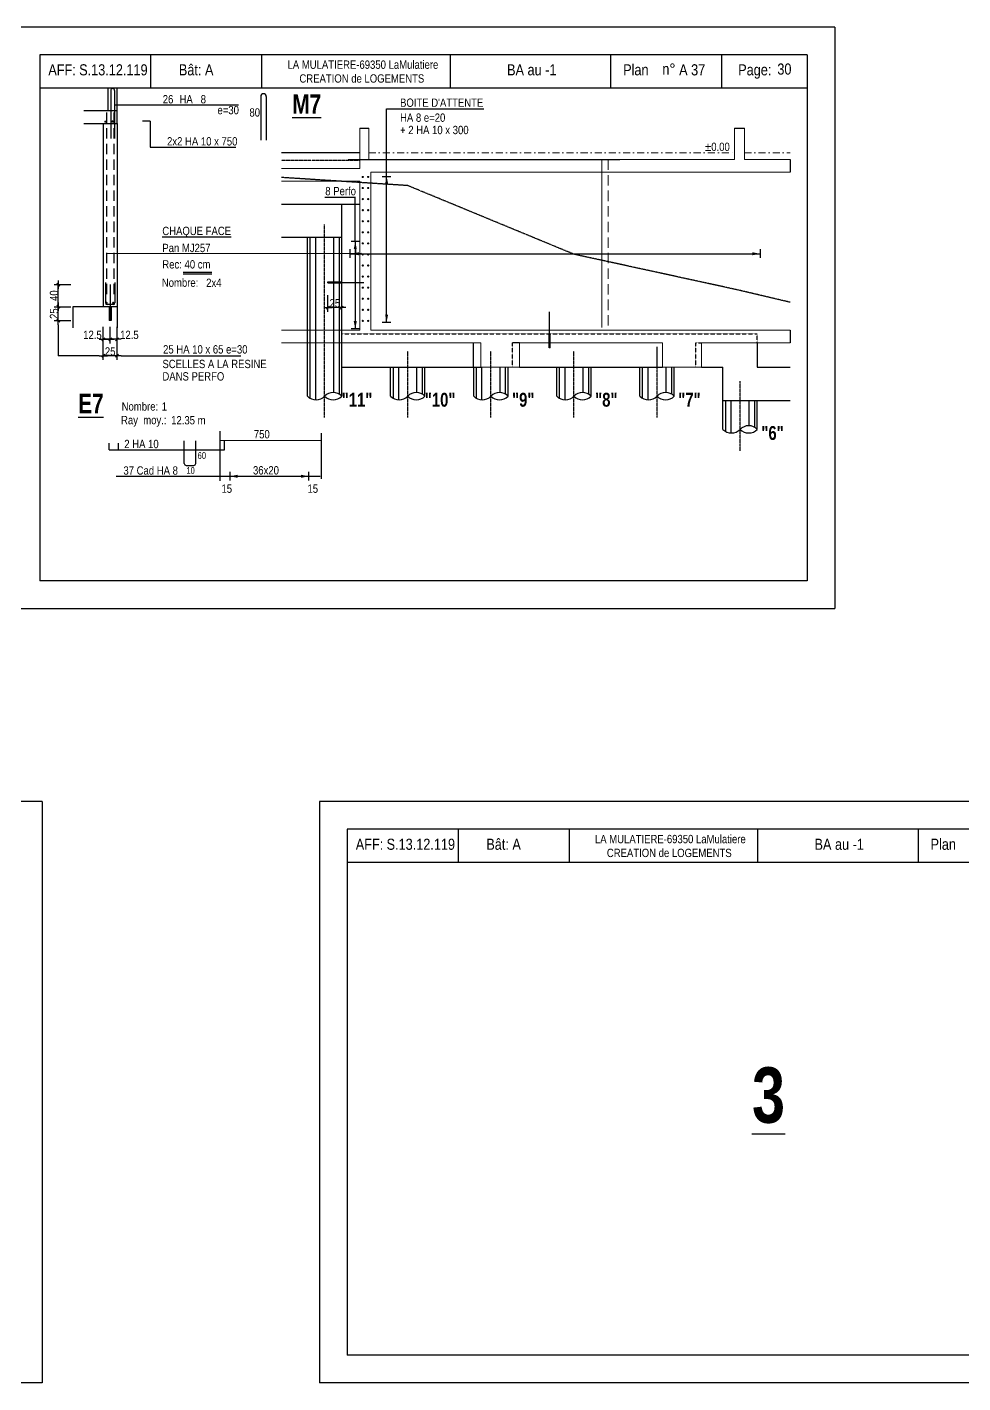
# Model space of a CAD drawing. Header units: metres. Extents: x -9927 to 45032, y -190416 to 12166.
# Drawn here: x 5822 to 7511, y -173726 to -171278 of the extents above; entities that cross this region are included whole.
import ezdxf
from ezdxf.enums import TextEntityAlignment as Align

# ---------------------------------------------------------------- set-up
doc = ezdxf.new("R2010")
doc.units = ezdxf.units.M
doc.header["$PDMODE"] = 65
for name, pattern in [('CACHE2', [0.1875, 0.125, -0.0625]), ('CACHEx2', [19.05, 12.7, -6.35]), ('TIRETPT2', [12.7, 6.35, -3.175, 0, -3.175]), ('TIRETPTX2', [50.8, 25.4, -12.7, 0, -12.7])]:
    doc.linetypes.add(name, pattern=pattern)
for name, color, linetype in [('01_cote_gen', 4, 'Continuous'), ('01_fenetres', 171, 'Continuous'), ('01_linteaux', 3, 'Continuous'), ('01_murs_coup', 5, 'Continuous'), ('01_poch_murs', 251, 'Continuous'), ('01_sem', 42, 'Continuous'), ('01_texte', 230, 'Continuous'), ('AA_COTES', 2, 'Continuous')]:
    doc.layers.add(name, color=color, linetype=linetype)
doc.styles.add('ARIAL NA', font='ARIALN.TTF')
doc.styles.add('impact', font='impact.ttf')
doc.styles.add('STYLE2', font='ARIALN.TTF')
doc.dimstyles.new('JB50', dxfattribs={"dimscale": 0.1, "dimtxt": 150, "dimasz": 15, "dimexe": 0.1, "dimexo": 0.1, "dimgap": 0.09, "dimtad": 1, "dimdec": 1, "dimdsep": 46, "dimtxsty": 'STYLE2', "dimblk1": 'BOND_G', "dimblk2": 'BOND_D', "dimsah": 1, "dimcen": 1.5, "dimdle": 0.01, "dimse1": 1, "dimse2": 1, "dimclrd": 4, "dimclre": 2, "dimclrt": 6, "dimazin": 2, "dimtfac": 2.333333, "dimtdec": 1, "dimtix": 1, "dimtmove": 2, "dimatfit": 3, "dimldrblk": 'BOND_G', "dimfxl": 1, "dimtolj": 1, "dimtzin": 0, "dimarcsym": 0})

# ---------------------------------------------------------------- blocks, each defined once
blk = doc.blocks.new('BOND_G')
at = {"layer": 'AA_COTES', "color": 0}
for p, q in [((5, 0), (-5, 0)), ((1.8, 1.8), (-1.8, -1.8)), ((0, -5), (0, 15))]:
    blk.add_line(p, q, dxfattribs=at)
blk = doc.blocks.new('BOND_D')
at = {"layer": 'AA_COTES', "color": 0}
for p, q in [((5, 0), (-5, 0)), ((-1.8, -1.8), (1.8, 1.8)), ((0, 5), (0, -15))]:
    blk.add_line(p, q, dxfattribs=at)
blk = doc.blocks.new('*D1823')
at = {"layer": '01_cote_gen', "color": 4, "lineweight": -2, "ltscale": 0.5, "transparency": 16777216}
blk.add_line((5878.5, -171781.1), (5878.5, -171744.1), dxfattribs=at)
at = {"layer": 'DEFPOINTS', "color": 0, "lineweight": 0, "ltscale": 0.5, "transparency": 16777216}
for p in [(5878.5, -171742.6), (5972.1, -171742.6), (5886, -171782.6)]:
    blk.add_point(p, dxfattribs=at)
at = {"layer": '01_cote_gen', "color": 4, "lineweight": -2, "ltscale": 0.5, "transparency": 16777216, "xscale": 1.5, "yscale": 1.5, "zscale": 1.5}
for name, p, rotation in [('BOND_D', (5878.5, -171742.6), 90), ('BOND_G', (5878.5, -171782.6), 270)]:
    blk.add_blockref(name, p, dxfattribs=dict(at, rotation=rotation))
at = {"layer": '01_cote_gen', "color": 6, "lineweight": 0, "ltscale": 0.5, "transparency": 16777216, "insert": (5870.8, -171762.6), "char_height": 15, "attachment_point": 5, "rotation": 90, "style": 'STYLE2'}
blk.add_mtext('\\A1;40', dxfattribs=at)
blk = doc.blocks.new('*D1824')
at = {"layer": '01_cote_gen', "color": 4, "lineweight": -2, "ltscale": 0.5, "transparency": 16777216}
blk.add_line((5983.1, -171841.2), (5973.6, -171841.2), dxfattribs=at)
at = {"layer": 'DEFPOINTS', "color": 0, "lineweight": 0, "ltscale": 0.5, "transparency": 16777216}
for p in [(5984.6, -171801.5), (5972.1, -171807.6), (5972.1, -171841.2)]:
    blk.add_point(p, dxfattribs=at)
at = {"layer": '01_cote_gen', "color": 4, "lineweight": -2, "ltscale": 0.5, "transparency": 16777216, "xscale": 1.5, "yscale": 1.5, "zscale": 1.5, "rotation": 180}
blk.add_blockref('BOND_D', (5972.1, -171841.2), dxfattribs=at)
at = {"layer": '01_cote_gen', "color": 4, "lineweight": -2, "ltscale": 0.5, "transparency": 16777216, "xscale": 1.5, "yscale": 1.5, "zscale": 1.5}
blk.add_blockref('BOND_G', (5984.6, -171841.2), dxfattribs=at)
at = {"layer": '01_cote_gen', "color": 6, "lineweight": 0, "ltscale": 0.5, "transparency": 16777216, "insert": (6006.8, -171833.5), "char_height": 15, "attachment_point": 5, "style": 'STYLE2'}
blk.add_mtext('\\A1;12.5', dxfattribs=at)
blk = doc.blocks.new('*D1825')
at = {"layer": '01_cote_gen', "color": 4, "lineweight": -2, "ltscale": 0.5, "transparency": 16777216}
blk.add_line((5970.6, -171841.2), (5961.1, -171841.2), dxfattribs=at)
at = {"layer": 'DEFPOINTS', "color": 0, "lineweight": 0, "ltscale": 0.5, "transparency": 16777216}
for p in [(5959.6, -171782.6), (5972.1, -171807.6), (5959.6, -171841.2)]:
    blk.add_point(p, dxfattribs=at)
at = {"layer": '01_cote_gen', "color": 4, "lineweight": -2, "ltscale": 0.5, "transparency": 16777216, "xscale": 1.5, "yscale": 1.5, "zscale": 1.5, "rotation": 180}
blk.add_blockref('BOND_D', (5959.6, -171841.2), dxfattribs=at)
at = {"layer": '01_cote_gen', "color": 4, "lineweight": -2, "ltscale": 0.5, "transparency": 16777216, "xscale": 1.5, "yscale": 1.5, "zscale": 1.5}
blk.add_blockref('BOND_G', (5972.1, -171841.2), dxfattribs=at)
at = {"layer": '01_cote_gen', "color": 6, "lineweight": 0, "ltscale": 0.5, "transparency": 16777216, "insert": (5940.1, -171833.5), "char_height": 15, "attachment_point": 5, "style": 'STYLE2'}
blk.add_mtext('\\A1;12.5', dxfattribs=at)
blk = doc.blocks.new('*D1826')
at = {"layer": '01_cote_gen', "color": 4, "lineweight": -2, "ltscale": 0.5, "transparency": 16777216}
blk.add_line((5983.1, -171871.1), (5961.1, -171871.1), dxfattribs=at)
at = {"layer": 'DEFPOINTS', "color": 0, "lineweight": 0, "ltscale": 0.5, "transparency": 16777216}
for p in [(5959.6, -171848.7), (5984.6, -171848.7), (5959.6, -171871.1)]:
    blk.add_point(p, dxfattribs=at)
at = {"layer": '01_cote_gen', "color": 4, "lineweight": -2, "ltscale": 0.5, "transparency": 16777216, "xscale": 1.5, "yscale": 1.5, "zscale": 1.5, "rotation": 180}
blk.add_blockref('BOND_D', (5959.6, -171871.1), dxfattribs=at)
at = {"layer": '01_cote_gen', "color": 4, "lineweight": -2, "ltscale": 0.5, "transparency": 16777216, "xscale": 1.5, "yscale": 1.5, "zscale": 1.5}
blk.add_blockref('BOND_G', (5984.6, -171871.1), dxfattribs=at)
at = {"layer": '01_cote_gen', "color": 6, "lineweight": 0, "ltscale": 0.5, "transparency": 16777216, "insert": (5972.1, -171863.4), "char_height": 15, "attachment_point": 5, "style": 'STYLE2'}
blk.add_mtext('\\A1;25', dxfattribs=at)
blk = doc.blocks.new('*D1827')
at = {"layer": '01_cote_gen', "color": 4, "lineweight": -2, "ltscale": 0.5, "transparency": 16777216}
blk.add_line((5878.5, -171806.1), (5878.5, -171784.1), dxfattribs=at)
at = {"layer": 'DEFPOINTS', "color": 0, "lineweight": 0, "ltscale": 0.5, "transparency": 16777216}
for p in [(5878.5, -171782.6), (5930.6, -171782.6), (5970.1, -171807.6)]:
    blk.add_point(p, dxfattribs=at)
at = {"layer": '01_cote_gen', "color": 4, "lineweight": -2, "ltscale": 0.5, "transparency": 16777216, "xscale": 1.5, "yscale": 1.5, "zscale": 1.5}
for name, p, rotation in [('BOND_D', (5878.5, -171782.6), 90), ('BOND_G', (5878.5, -171807.6), 270)]:
    blk.add_blockref(name, p, dxfattribs=dict(at, rotation=rotation))
at = {"layer": '01_cote_gen', "color": 6, "lineweight": 0, "ltscale": 0.5, "transparency": 16777216, "insert": (5870.8, -171795.1), "char_height": 15, "attachment_point": 5, "rotation": 90, "style": 'STYLE2'}
blk.add_mtext('\\A1;25', dxfattribs=at)
blk = doc.blocks.new('*D1828')
at = {"layer": '01_cote_gen', "color": 4, "lineweight": -2, "ltscale": 0.5, "transparency": 16777216}
blk.add_line((6388.7, -171784), (6366.7, -171784), dxfattribs=at)
at = {"layer": 'DEFPOINTS', "color": 0, "lineweight": 0, "ltscale": 0.5, "transparency": 16777216}
for p in [(6365.2, -171690.2), (6390.2, -171701.9), (6365.2, -171784)]:
    blk.add_point(p, dxfattribs=at)
at = {"layer": '01_cote_gen', "color": 4, "lineweight": -2, "ltscale": 0.5, "transparency": 16777216, "xscale": 1.5, "yscale": 1.5, "zscale": 1.5, "rotation": 180}
blk.add_blockref('BOND_D', (6365.2, -171784), dxfattribs=at)
at = {"layer": '01_cote_gen', "color": 4, "lineweight": -2, "ltscale": 0.5, "transparency": 16777216, "xscale": 1.5, "yscale": 1.5, "zscale": 1.5}
blk.add_blockref('BOND_G', (6390.2, -171784), dxfattribs=at)
at = {"layer": '01_cote_gen', "color": 6, "lineweight": 0, "ltscale": 0.5, "transparency": 16777216, "insert": (6377.7, -171776.3), "char_height": 15, "attachment_point": 5, "style": 'STYLE2'}
blk.add_mtext('\\A1;25', dxfattribs=at)

msp = doc.modelspace()

# ---------------------------------------------------------------- linework, layer by layer
at = {"layer": '01_cote_gen', "color": 5, "linetype": 'Continuous', "lineweight": 0}
msp.add_line((6859.72, -171516.62), (6859.72, -171819.79), dxfattribs=at)
at = {"layer": '01_cote_gen', "color": 5, "linetype": 'CACHE2', "lineweight": 0, "ltscale": 150}
msp.add_line((6870.86, -171516.62), (6870.86, -171820.28), dxfattribs=at)
at = {"layer": '01_fenetres', "ltscale": 30}
for p, q in [((5845.16, -171327.53), (5845.16, -172277.53)), ((5845.16, -171327.53), (5845.16, -172277.53)), ((5845.16, -171327.53), (5845.16, -172277.53)), ((7230.16, -171327.53), (5845.16, -171327.53)), ((6045.16, -171327.53), (6045.16, -171387.53)), ((6245.55, -171327.53), (6245.55, -171387.53)), ((6585.72, -171327.53), (6585.72, -171387.53)), ((6876.02, -171387.53), (6876.02, -171327.53)), ((7076.02, -171387.53), (7076.02, -171327.53)), ((7230.16, -171327.53), (7230.16, -172277.53)), ((7230.16, -171387.53), (5845.16, -171387.53)), ((7230.16, -172277.53), (5845.16, -172277.53)), ((6400.09, -172726.29), (6400.09, -173676.29)), ((6400.09, -172726.29), (6400.09, -173676.29)), ((6400.09, -172726.29), (6400.09, -173676.29)), ((7785.09, -172726.29), (6400.09, -172726.29)), ((6600.09, -172726.29), (6600.09, -172786.29)), ((6800.49, -172726.29), (6800.49, -172786.29)), ((7140.66, -172726.29), (7140.66, -172786.29)), ((7430.96, -172786.29), (7430.96, -172726.29)), ((7785.09, -172786.29), (6400.09, -172786.29)), ((7785.09, -173676.29), (6400.09, -173676.29))]:
    msp.add_line(p, q, dxfattribs=at)
at = {"layer": '01_linteaux'}
for p, q in [((5968.61, -171428.38), (5968.61, -171387.53)), ((5984.61, -171451.38), (5984.61, -171387.53)), ((5924.5, -171428.38), (5984.61, -171428.38)), ((5924.5, -171451.38), (5984.61, -171451.38)), ((5959.61, -171451.38), (5959.61, -171782.58)), ((5984.61, -171451.38), (5984.61, -171782.58)), ((6422.85, -171504.79), (6281.13, -171504.79)), ((6422.85, -171597.79), (6281.13, -171597.79)), ((6390.24, -171657.79), (6390.24, -171597.79)), ((6390.24, -171657.79), (6281.13, -171657.79)), ((6328.24, -171891.79), (6328.24, -171657.79)), ((6390.24, -171944.07), (6390.24, -171657.79)), ((5963.61, -171738.58), (5963.61, -171775.58)), ((5972.11, -171742.58), (5972.11, -171807.58)), ((5980.61, -171738.58), (5980.61, -171775.58)), ((6365.24, -171739.58), (6365.24, -171737.58)), ((6365.24, -171737.58), (6390.24, -171737.58)), ((6365.24, -171738.58), (6430.24, -171738.58)), ((6365.24, -171739.58), (6390.24, -171739.58)), ((5977.61, -171778.58), (5966.61, -171778.58)), ((5904.61, -171782.58), (5904.61, -171820.51)), ((5984.61, -171782.58), (5904.61, -171782.58)), ((5970.11, -171782.58), (5970.11, -171807.58)), ((5974.11, -171782.58), (5974.11, -171807.58)), ((5984.61, -171782.58), (5984.61, -171820.51)), ((6765.24, -171856.79), (6765.24, -171791.79)), ((5974.11, -171807.58), (5970.11, -171807.58)), ((6628.2, -171891.79), (6628.2, -171847.79)), ((6764.24, -171856.79), (6764.24, -171831.79)), ((6766.24, -171856.79), (6766.24, -171831.79)), ((7140.24, -171847.79), (7140.24, -171891.79)), ((6766.24, -171856.79), (6764.24, -171856.79)), ((6959.24, -171891.79), (6959.24, -171854.79)), ((6328.24, -171944.07), (6328.24, -171891.79)), ((6390.24, -171891.79), (6641.02, -171891.79)), ((6478.24, -171944.07), (6478.24, -171891.79)), ((6540.24, -171944.07), (6540.24, -171891.79)), ((6628.24, -171944.07), (6628.24, -171891.79)), ((6690.24, -171944.07), (6690.24, -171891.79)), ((6711.02, -171891.79), (6969.24, -171891.79)), ((6778.24, -171944.07), (6778.24, -171891.79)), ((6840.24, -171944.07), (6840.24, -171891.79)), ((6928.24, -171944.07), (6928.24, -171891.79)), ((6990.24, -171944.07), (6990.24, -171891.79)), ((7039.24, -171891.79), (7078.24, -171891.79)), ((7078.24, -172004.07), (7078.24, -171891.79)), ((7140.24, -171891.79), (7199.32, -171891.79)), ((7078.24, -171951.79), (7199.32, -171951.79)), ((7140.24, -172004.07), (7140.24, -171951.79))]:
    msp.add_line(p, q, dxfattribs=at)
at = {"layer": '01_linteaux', "linetype": 'Continuous'}
for p, q in [((5973.12, -171392.16), (5973.12, -171478.8)), ((5980.12, -171392.16), (5980.12, -171478.8)), ((6243.94, -171402.87), (6243.94, -171481.8)), ((6253.94, -171402.87), (6253.94, -171481.8)), ((6105.79, -172065.64), (6105.79, -172024.61)), ((6126.52, -172065.64), (6126.52, -172024.61)), ((6109.29, -172069.14), (6123.02, -172069.14))]:
    msp.add_line(p, q, dxfattribs=at)
at = {"layer": '01_linteaux', "linetype": 'TIRETPTX2', "ltscale": 0.02}
for p, q in [((6281.13, -171517.79), (6422.85, -171517.79)), ((6359.24, -171982.6), (6359.24, -171633.79)), ((6509.24, -171982.6), (6509.24, -171862.82)), ((6659.24, -171982.6), (6659.24, -171862.82)), ((6809.24, -171982.6), (6809.24, -171862.82)), ((6959.24, -171982.6), (6959.24, -171862.82)), ((7109.24, -172042.6), (7109.24, -171916.6))]:
    msp.add_line(p, q, dxfattribs=at)
at = {"layer": '01_linteaux', "color": 5, "linetype": 'CACHEx2', "ltscale": 0.05}
for p, q in [((6509.24, -171563.79), (6281.13, -171549.09)), ((6809.24, -171687.79), (6509.24, -171563.79)), ((7102.96, -171751.79), (6809.24, -171687.79)), ((7199.32, -171774.51), (7102.96, -171751.79))]:
    msp.add_line(p, q, dxfattribs=at)
at = {"layer": '01_linteaux', "linetype": 'CACHEx2', "ltscale": 0.03}
for p, q in [((6390.24, -171831.79), (7140.24, -171831.79)), ((6698.2, -171891.79), (6698.2, -171847.79)), ((7029.24, -171891.79), (7029.24, -171847.79)), ((7029.24, -171847.79), (7039.24, -171847.79)), ((7140.24, -171847.79), (7140.24, -171831.79))]:
    msp.add_line(p, q, dxfattribs=at)
at = {"layer": '01_linteaux', "linetype": 'CACHEx2', "ltscale": 0.05}
msp.add_line((6711.02, -171847.79), (6698.2, -171847.79), dxfattribs=at)
at = {"layer": '01_linteaux', "const_width": 2, "flags": 128}
for points in [[(5962.5, -171448.33, 1), (5964.5, -171448.33, 1)], [(5975.08, -171447.98, 1), (5977.08, -171447.98, 1)], [(5964.61, -171775.54, 1), (5966.61, -171775.54, 1)], [(5976.61, -171775.58, 1), (5978.61, -171775.58, 1)]]:
    msp.add_lwpolyline(points, format="xyb", close=True, dxfattribs=at)
at = {"layer": '01_linteaux', "linetype": 'Continuous'}
for centre, radius, start, end in [((5976.62, -171392.16), 3.5, 0, 180), ((6248.94, -171402.87), 5, 0, 180), ((6109.29, -172065.64), 3.5, 180, 270), ((6123.02, -172065.64), 3.5, 270, 0)]:
    msp.add_arc(centre, radius, start, end, dxfattribs=at)
at = {"layer": '01_linteaux'}
for centre, radius, start, end in [((5966.61, -171775.58), 3, 180, 270), ((5977.61, -171775.58), 3, 270, 0), ((6343.74, -171929), 21.62, 224.19387, 315.80613), ((6374.74, -171959.14), 21.62, 44.19387, 135.80613), ((6374.74, -171929), 21.62, 224.19387, 315.80613), ((6493.74, -171929), 21.62, 224.19387, 315.80613), ((6524.74, -171959.14), 21.62, 44.19387, 135.80613), ((6524.74, -171929), 21.62, 224.19387, 315.80613), ((6643.74, -171929), 21.62, 224.19387, 315.80613), ((6674.74, -171959.14), 21.62, 44.19387, 135.80613), ((6674.74, -171929), 21.62, 224.19387, 315.80613), ((6793.74, -171929), 21.62, 224.19387, 315.80613), ((6824.74, -171959.14), 21.62, 44.19387, 135.80613), ((6824.74, -171929), 21.62, 224.19387, 315.80613), ((6943.74, -171929), 21.62, 224.19387, 315.80613), ((6974.74, -171959.14), 21.62, 44.19387, 135.80613), ((6974.74, -171929), 21.62, 224.19387, 315.80613), ((7124.74, -172019.14), 21.62, 44.19387, 135.80613), ((7093.74, -171989), 21.62, 224.19387, 315.80613), ((7124.74, -171989), 21.62, 224.19387, 315.80613)]:
    msp.add_arc(centre, radius, start, end, dxfattribs=at)
at = {"layer": '01_murs_coup', "linetype": 'Continuous', "lineweight": 5}
for p, q in [((6422.85, -171506.79), (6422.85, -171459.83)), ((6438.85, -171516.79), (6438.85, -171459.83)), ((7098.98, -171516.79), (7098.98, -171459.83)), ((7116.98, -171516.79), (7116.98, -171459.83)), ((6422.85, -171532.79), (6422.85, -171506.79)), ((6281.13, -171532.79), (6422.85, -171532.79)), ((6438.85, -171516.79), (7098.98, -171516.79)), ((7116.98, -171516.79), (7199.32, -171516.79)), ((6281.13, -171555.79), (6422.85, -171555.79)), ((6422.85, -171824.79), (6422.85, -171555.79)), ((6442.85, -171824.79), (6442.85, -171539.79)), ((6442.85, -171539.79), (7199.32, -171539.79)), ((6422.85, -171824.79), (6281.13, -171824.79)), ((6442.85, -171824.79), (7199.32, -171824.79)), ((6641.02, -171847.79), (6281.13, -171847.79)), ((6641.02, -171891.79), (6641.02, -171847.79)), ((6711.02, -171847.79), (6969.24, -171847.79)), ((6711.02, -171891.79), (6711.02, -171847.79)), ((6969.24, -171891.79), (6969.24, -171847.79)), ((7039.24, -171847.79), (7199.32, -171847.79)), ((7039.24, -171891.79), (7039.24, -171847.79)), ((6641.02, -171891.79), (6711.02, -171891.79)), ((6969.24, -171891.79), (7039.24, -171891.79))]:
    msp.add_line(p, q, dxfattribs=at)
at = {"layer": '01_poch_murs', "ltscale": 3}
for p, q in [((6422.85, -171459.83), (6438.85, -171459.83)), ((7098.98, -171459.83), (7116.98, -171459.83)), ((7199.32, -171516.79), (7199.32, -171539.79)), ((7199.32, -171824.79), (7199.32, -171847.79))]:
    msp.add_line(p, q, dxfattribs=at)
at = {"layer": '01_poch_murs'}
for p, q in [((6333.24, -171947.9), (6333.24, -171657.79)), ((6343.24, -171950.62), (6343.24, -171657.79)), ((6375.24, -171657.79), (6375.24, -171937.53)), ((6385.24, -171657.79), (6385.24, -171940.25)), ((6483.24, -171947.9), (6483.24, -171891.79)), ((6493.24, -171950.62), (6493.24, -171891.79)), ((6525.24, -171891.79), (6525.24, -171937.53)), ((6535.24, -171891.79), (6535.24, -171940.25)), ((6633.24, -171947.9), (6633.24, -171891.79)), ((6643.24, -171950.62), (6643.24, -171891.79)), ((6675.24, -171891.79), (6675.24, -171937.53)), ((6685.24, -171891.79), (6685.24, -171940.25)), ((6783.24, -171947.9), (6783.24, -171891.79)), ((6793.24, -171950.62), (6793.24, -171891.79)), ((6825.24, -171891.79), (6825.24, -171937.53)), ((6835.24, -171891.79), (6835.24, -171940.25)), ((6933.24, -171947.9), (6933.24, -171891.79)), ((6943.24, -171950.62), (6943.24, -171891.79)), ((6975.24, -171891.79), (6975.24, -171937.53)), ((6985.24, -171891.79), (6985.24, -171940.25)), ((7083.24, -172007.9), (7083.24, -171951.79)), ((7093.24, -172010.62), (7093.24, -171951.79)), ((7125.24, -171951.79), (7125.24, -171997.53)), ((7135.24, -171951.79), (7135.24, -172000.25))]:
    msp.add_line(p, q, dxfattribs=at)
at = {"layer": '01_sem', "color": 2, "linetype": 'TIRETPT2', "lineweight": 0, "ltscale": 2}
for p, q in [((6438.85, -171504.79), (7098.98, -171504.79)), ((7116.98, -171504.79), (7199.32, -171504.79))]:
    msp.add_line(p, q, dxfattribs=at)
at = {"layer": '01_sem', "color": 2, "lineweight": 0, "ltscale": 7}
msp.add_line((6170.08, -172023.99), (6352.97, -172023.99), dxfattribs=at)
at = {"layer": '01_sem', "color": 2, "lineweight": 0, "ltscale": 7, "const_width": 2, "flags": 128}
for points in [[(6427.09, -171548.15, 1), (6429.09, -171548.15, 1)], [(6436.8, -171548.15, 1), (6438.8, -171548.15, 1)], [(6427.09, -171568.15, 1), (6429.09, -171568.15, 1)], [(6436.8, -171568.15, 1), (6438.8, -171568.15, 1)], [(6427.09, -171588.15, 1), (6429.09, -171588.15, 1)], [(6427.09, -171608.15, 1), (6429.09, -171608.15, 1)], [(6436.8, -171588.15, 1), (6438.8, -171588.15, 1)], [(6436.8, -171608.15, 1), (6438.8, -171608.15, 1)], [(6427.09, -171628.15, 1), (6429.09, -171628.15, 1)], [(6436.8, -171628.15, 1), (6438.8, -171628.15, 1)], [(6427.09, -171648.15, 1), (6429.09, -171648.15, 1)], [(6436.8, -171648.15, 1), (6438.8, -171648.15, 1)], [(6427.09, -171668.15, 1), (6429.09, -171668.15, 1)], [(6436.8, -171668.15, 1), (6438.8, -171668.15, 1)], [(6427.09, -171688.15, 1), (6429.09, -171688.15, 1)], [(6427.09, -171708.15, 1), (6429.09, -171708.15, 1)], [(6436.8, -171688.15, 1), (6438.8, -171688.15, 1)], [(6436.8, -171708.15, 1), (6438.8, -171708.15, 1)], [(6427.09, -171728.15, 1), (6429.09, -171728.15, 1)], [(6436.8, -171728.15, 1), (6438.8, -171728.15, 1)], [(6427.09, -171748.15, 1), (6429.09, -171748.15, 1)], [(6436.8, -171748.15, 1), (6438.8, -171748.15, 1)], [(6427.09, -171768.15, 1), (6429.09, -171768.15, 1)], [(6436.8, -171768.15, 1), (6438.8, -171768.15, 1)], [(6427.09, -171788.15, 1), (6429.09, -171788.15, 1)], [(6436.8, -171788.15, 1), (6438.8, -171788.15, 1)], [(6427.09, -171808.15, 1), (6429.09, -171808.15, 1)], [(6436.8, -171808.15, 1), (6438.8, -171808.15, 1)]]:
    msp.add_lwpolyline(points, format="xyb", close=True, dxfattribs=at)
at = {"layer": '01_texte', "ltscale": 30}
for p, q in [((7280.16, -171277.53), (5795.16, -171277.53)), ((7280.16, -171277.53), (7280.16, -172327.53)), ((6401.48, -171516.79), (6891.91, -171516.79)), ((6463.06, -171547.11), (6478.7, -171547.11)), ((6471.12, -171810.43), (6471.12, -171547.11)), ((6404.93, -171678.87), (6404.93, -171694.51)), ((6422.58, -171664.63), (6406.94, -171664.63)), ((6414.53, -171664.67), (6414.53, -171822.32)), ((7145.22, -171678.87), (7145.22, -171694.51)), ((6404.93, -171686.93), (7145.22, -171686.93)), ((6422.58, -171822.28), (6406.94, -171822.28)), ((6463.06, -171810.43), (6478.7, -171810.43)), ((6170.08, -172007.35), (6170.08, -172097.02)), ((6178.5, -172040.93), (6178.5, -172023.99)), ((6352.97, -172010.68), (6352.97, -172093.39)), ((5970.4, -172040.93), (5970.4, -172028.7)), ((5970.4, -172040.93), (6178.5, -172040.93)), ((5986.95, -172040.93), (5986.95, -172028.7)), ((5983.19, -172088.81), (6351.41, -172088.81)), ((6188.23, -172080.75), (6188.23, -172096.39)), ((6330.32, -172080.75), (6330.32, -172096.39)), ((5795.16, -172327.53), (7280.16, -172327.53)), ((5849.24, -172676.29), (4364.24, -172676.29)), ((5849.24, -172676.29), (5849.24, -173726.29)), ((6350.09, -172676.29), (6350.09, -173726.29)), ((7835.09, -172676.29), (6350.09, -172676.29)), ((5849.24, -173726.29), (4364.24, -173726.29)), ((7835.09, -173726.29), (6350.09, -173726.29))]:
    msp.add_line(p, q, dxfattribs=at)
at = {"layer": '01_texte', "linetype": 'CACHE2', "ltscale": 150}
for p, q in [((5965.61, -171432), (5965.61, -171769.33)), ((5978.61, -171432), (5978.61, -171769.24))]:
    msp.add_line(p, q, dxfattribs=at)
at = {"layer": '01_texte'}
for p, q in [((5980.12, -171418.13), (6203.96, -171418.13)), ((6471.12, -171547.11), (6471.12, -171425.38)), ((6471.12, -171425.38), (6646.43, -171425.38)), ((6044, -171447.7), (6030.41, -171447.7)), ((6044, -171447.7), (6044, -171494.27)), ((6044, -171494.27), (6199.03, -171494.27)), ((6359.68, -171584.77), (6414.76, -171584.77)), ((6414.52, -171664.63), (6414.52, -171584.77)), ((6414.52, -171664.63), (6414.76, -171688.52)), ((6425.91, -171686.67), (5965.61, -171687.22)), ((6155.58, -171720.51), (6103.83, -171720.51)), ((6155.58, -171723.82), (6103.83, -171723.82)), ((5878.48, -171815.08), (5878.48, -171871.09)), ((5952.11, -171871.09), (5878.48, -171871.09)), ((5992.11, -171871.09), (6208.02, -171871.09))]:
    msp.add_line(p, q, dxfattribs=at)
at = {"layer": '01_texte', "ltscale": 30}
for points in [[(6471.12, -171547.11), (6468.36, -171560.94), (6471.12, -171560.94)], [(6471.12, -171547.11), (6473.87, -171560.94), (6471.12, -171560.94)], [(6414.52, -171664.63), (6411.76, -171678.45), (6414.52, -171678.45)], [(6414.52, -171664.63), (6417.27, -171678.45), (6414.52, -171678.45)], [(6404.93, -171686.93), (6421.45, -171684.18), (6421.45, -171686.93)], [(6404.93, -171686.93), (6421.45, -171689.69), (6421.45, -171686.93)], [(7145.22, -171686.93), (7131.4, -171684.18), (7131.4, -171686.93)], [(7145.22, -171686.93), (7131.4, -171689.69), (7131.4, -171686.93)], [(6471.12, -171810.43), (6468.36, -171796.61), (6471.12, -171796.61)], [(6471.12, -171810.43), (6473.87, -171796.61), (6471.12, -171796.61)], [(6414.52, -171822.28), (6411.76, -171808.46), (6414.52, -171808.46)], [(6414.52, -171822.28), (6417.27, -171808.46), (6414.52, -171808.46)], [(6188.23, -172088.81), (6202.05, -172086.06), (6202.05, -172088.81)], [(6188.23, -172088.81), (6202.05, -172091.57), (6202.05, -172088.81)], [(6330.32, -172088.81), (6316.49, -172086.06), (6316.49, -172088.81)], [(6330.32, -172088.81), (6316.49, -172091.57), (6316.49, -172088.81)]]:
    msp.add_solid(points, dxfattribs=at)

# ---------------------------------------------------------------- texts
at = {"layer": '01_texte'}
for s, height, style, p in [('LA MULATIERE-69350 LaMulatiere', 15, 'STYLE2', (6292.25, -171352.81)), ('AFF:', 20, 'STYLE2', (5860.45, -171364.68)), ('S.13.12.119', 20, 'STYLE2', (5916.12, -171364.68)), ('Bât: A', 20, 'STYLE2', (6096.09, -171364.68)), ('CREATION de LOGEMENTS', 15, 'STYLE2', (6313.73, -171377.81)), ('BA au -1', 20, 'STYLE2', (6688.55, -171364.68)), ('Plan', 20, 'STYLE2', (6898.07, -171364.68)), ('n%%D', 20, 'STYLE2', (6968.75, -171363.24)), ('A 37', 20, 'STYLE2', (6999.1, -171364.68)), ('Page:', 20, 'STYLE2', (7105.74, -171364.68)), ('30', 20, 'STYLE2', (7176.42, -171363.24)), ('HA', 15, 'STYLE2', (6097.31, -171415.3)), ('8', 15, 'STYLE2', (6135.48, -171415.3)), ('%%UM7', 35, 'impact', (6300.8, -171433.96)), ("BOITE D'ATTENTE", 15, 'STYLE2', (6495.36, -171421.51)), ('80', 15, 'STYLE2', (6223.5, -171439.14)), ('HA 8 e=20', 15, 'STYLE2', (6495.36, -171448.52)), ('+ 2 HA 10 x 300', 15, 'STYLE2', (6495.36, -171470.83)), ('2x2 HA 10 x 750', 15, 'STYLE2', (6074.76, -171491.31)), ('%%P0.00', 15, 'ARIAL NA', (7045.61, -171501.31)), ('8 Perfo', 15, 'STYLE2', (6360.4, -171581.2)), ('%%UCHAQUE FACE', 15, 'STYLE2', (6066.24, -171653.13)), ('Pan MJ257 ', 15, 'STYLE2', (6066.24, -171683.92)), ('Rec: 40 cm', 15, 'STYLE2', (6066.24, -171713.49)), ('Nombre:', 15, 'STYLE2', (6065.34, -171746.6)), ('2x4', 15, 'STYLE2', (6145.34, -171746.87)), ('  25 HA 10 x 65 e=30', 15, 'STYLE2', (6058.05, -171867.09)), ('SCELLES A LA RESINE', 15, 'STYLE2', (6066.43, -171893.39)), ('DANS PERFO', 15, 'STYLE2', (6066.43, -171915.86)), ('%%UE7', 35, 'impact', (5914.31, -171974.83)), ('Nombre:', 15, 'STYLE2', (5992.82, -171970.18)), ('1', 15, 'STYLE2', (6065.21, -171970.18)), ('Ray  moy.:', 15, 'STYLE2', (5991.71, -171994.75)), ('12.35 m', 15, 'STYLE2', (6082.16, -171995.07)), ('2 HA 10', 15, 'STYLE2', (5997.58, -172037.97)), ('750', 15, 'STYLE2', (6231.47, -172020.28)), ('60', 12, 'STYLE2', (6129.89, -172057.28)), ('37 Cad HA 8', 15, 'STYLE2', (5996.01, -172085.86)), ('10', 12, 'STYLE2', (6109.57, -172084.33)), ('36x20', 15, 'STYLE2', (6229.9, -172085.52)), ('15', 15, 'STYLE2', (6172.97, -172118.61)), ('15', 15, 'STYLE2', (6328.29, -172118.61)), ('AFF:', 20, 'STYLE2', (6415.39, -172763.44)), ('S.13.12.119', 20, 'STYLE2', (6471.05, -172763.44)), ('Bât: A', 20, 'STYLE2', (6651.03, -172763.44)), ('LA MULATIERE-69350 LaMulatiere', 15, 'STYLE2', (6847.19, -172751.57)), ('BA au -1', 20, 'STYLE2', (7243.49, -172763.44)), ('Plan', 20, 'STYLE2', (7453.01, -172763.44)), ('CREATION de LOGEMENTS', 15, 'STYLE2', (6868.67, -172776.57)), ('%%U3', 100, 'impact', (7130.64, -173256.3))]:
    msp.add_text(s, height=height, dxfattribs=dict(at, style=style)).set_placement(p)
at = {"layer": '01_texte', "style": 'STYLE2'}
msp.add_text('26', height=15, dxfattribs=at).set_placement((6086.11, -171415.3), align=Align.RIGHT)
msp.add_text('e=30', height=15, dxfattribs=at).set_placement((6185.13, -171434.91), align=Align.CENTER)
at = {"layer": '01_texte', "style": 'impact'}
for s, p in [('"11"', (6417.7, -171970.58)), ('"10"', (6567.7, -171970.58)), ('"9"', (6717.7, -171970.58)), ('"8"', (6867.7, -171970.58)), ('"7"', (7017.7, -171970.58)), ('"6"', (7167.7, -172030.58))]:
    msp.add_text(s, height=25, rotation=0, dxfattribs=at).set_placement(p, align=Align.BOTTOM_CENTER)

# ---------------------------------------------------------------- dimensions: what is measured, and where the dimension line sits
at = {"layer": '01_cote_gen', "lineweight": 0, "ltscale": 0.5}
for base, p1, p2, picture, middle in [((6365.24, -171783.96), (6390.24, -171701.92), (6365.24, -171690.18), '*D1828', (6377.74, -171776.29)), ((5959.61, -171871.09), (5984.61, -171848.69), (5959.61, -171848.69), '*D1826', (5972.11, -171863.42))]:
    dim = msp.add_linear_dim(base=base, p1=p1, p2=p2, dimstyle='JB50', dxfattribs=at)
    dim.commit()
    dim.dimension.update_dxf_attribs({"geometry": picture, "text_midpoint": middle})
for base, p1, p2, picture, middle in [((5878.48, -171742.58), (5885.98, -171782.58), (5972.11, -171742.58), '*D1823', (5870.82, -171762.58)), ((5878.48, -171782.58), (5970.11, -171807.58), (5930.59, -171782.58), '*D1827', (5870.82, -171795.08))]:
    dim = msp.add_linear_dim(base=base, p1=p1, p2=p2, angle=90, dimstyle='JB50', dxfattribs=at)
    dim.commit()
    dim.dimension.update_dxf_attribs({"geometry": picture, "text_midpoint": middle})
for base, p1, p2, picture, middle in [((5959.61, -171841.19), (5972.11, -171807.58), (5959.61, -171782.58), '*D1825', (5940.12, -171833.52)), ((5972.11, -171841.19), (5984.61, -171801.55), (5972.11, -171807.58), '*D1824', (6006.84, -171833.52))]:
    dim = msp.add_linear_dim(base=base, p1=p1, p2=p2, dimstyle='JB50', dxfattribs=at)
    dim.commit()
    dim.dimension.update_dxf_attribs({"geometry": picture, "text_midpoint": middle, "dimtype": 160})

doc.saveas('drawing.dxf')
